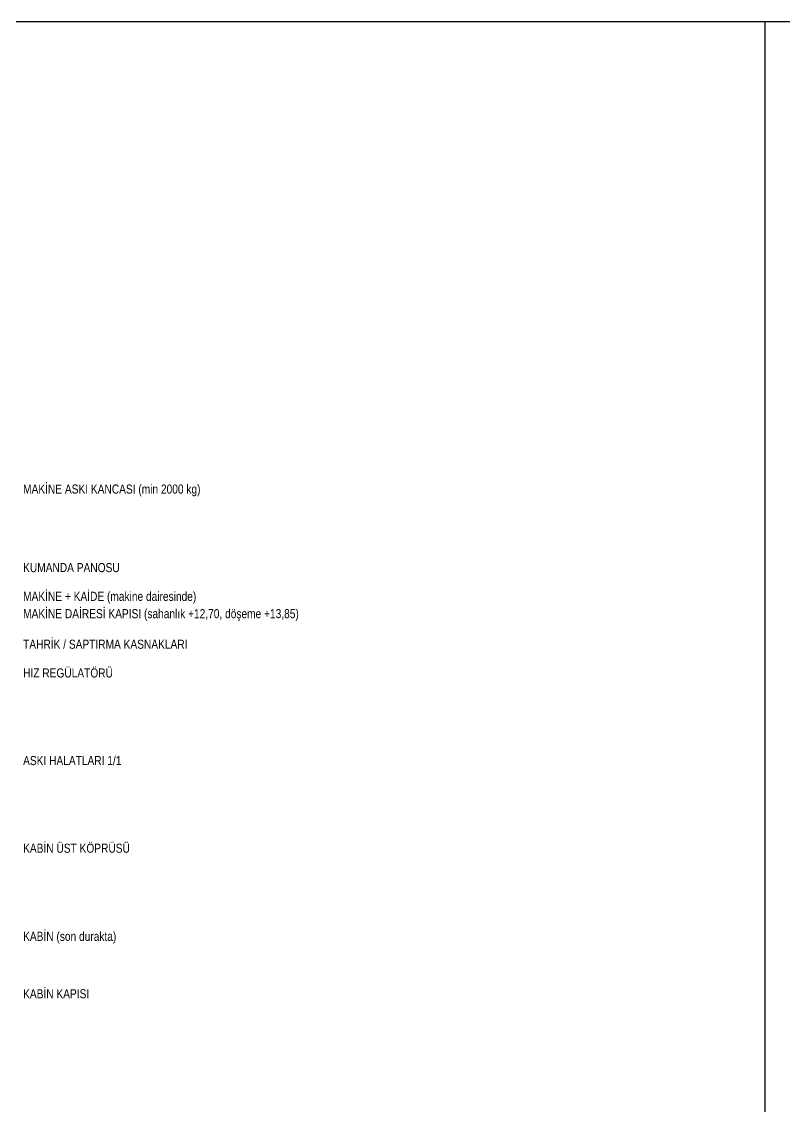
# Model space of a CAD drawing. Header units: centimetres. Extents: x 0 to 14595, y -30 to 2970.
# Drawn here: x 10179 to 10975, y 1838 to 2970 of the extents above; entities that cross this region are included whole.
import ezdxf
from ezdxf.enums import TextEntityAlignment as Align

# ---------------------------------------------------------------- set-up
doc = ezdxf.new("R2010")
doc.units = ezdxf.units.CM
doc.layers.add('ASN-CERCEVE', color=7, linetype='CONTINUOUS')
doc.layers.add('ASN-YAZI', color=4, linetype='CONTINUOUS')
doc.styles.get("Standard").update_dxf_attribs({"font": 'arial.ttf', "width": 0.8})

msp = doc.modelspace()

# ---------------------------------------------------------------- linework, layer by layer
at = {"layer": 'ASN-CERCEVE'}
msp.add_line((10955, 0), (10955, 2970), dxfattribs=at)
for points in [[(0, 0), (14595, 0), (14595, 2970), (0, 2970)], [(100, 0), (14570, 0), (14570, 2970), (100, 2970)]]:
    msp.add_lwpolyline(points, close=True, dxfattribs=at)

# ---------------------------------------------------------------- texts
at = {"layer": 'ASN-YAZI', "width": 0.8}
for s, p in [('MAKİNE ASKI KANCASI (min 2000 kg)', (10180, 2482)), ('KUMANDA PANOSU', (10180, 2400)), ('MAKİNE + KAİDE (makine dairesinde)', (10180, 2370)), ('MAKİNE DAİRESİ KAPISI (sahanlık +12,70, döşeme +13,85)', (10180, 2351.9)), ('TAHRİK / SAPTIRMA KASNAKLARI', (10180, 2320)), ('HIZ REGÜLATÖRÜ', (10180, 2290)), ('ASKI HALATLARI 1/1', (10180, 2198.5)), ('KABİN ÜST KÖPRÜSÜ', (10180, 2107)), ('KABİN (son durakta)', (10180, 2015)), ('KABİN KAPISI', (10180, 1955))]:
    msp.add_text(s, height=9.5, dxfattribs=at).set_placement(p, align=Align.MIDDLE_LEFT)

doc.saveas('drawing.dxf')
